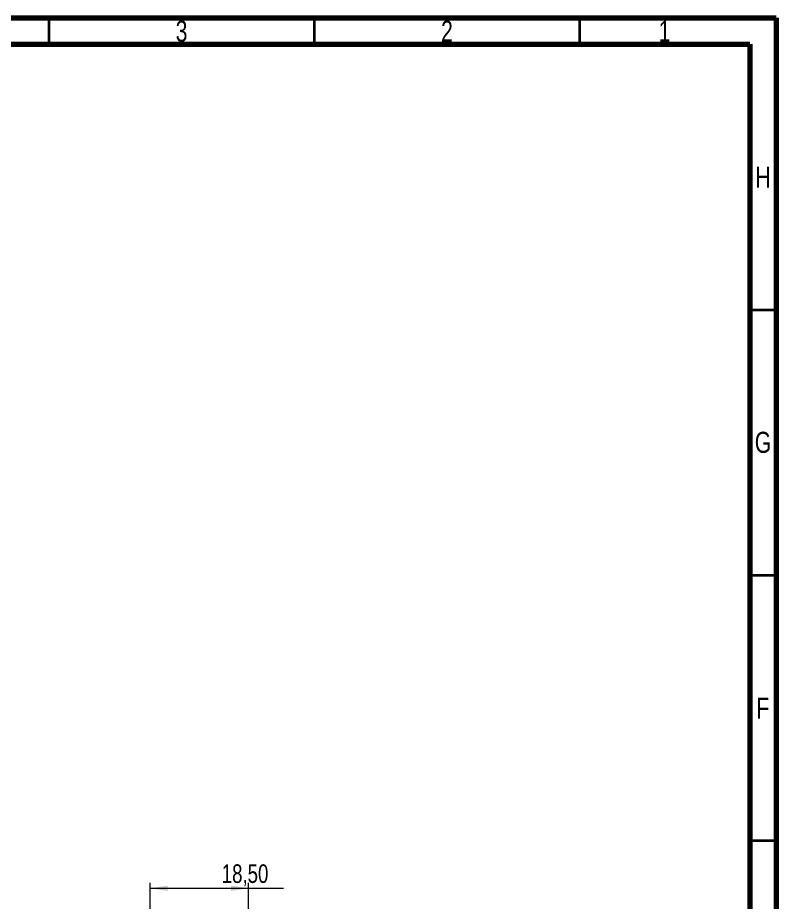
# Model space of a CAD drawing. Header units: millimetres. Extents: x 15 to 589, y 5 to 415.
# Drawn here: x 446.1 to 589, y 248.4 to 415 of the extents above; entities that cross this region are included whole.
import ezdxf

# ---------------------------------------------------------------- set-up
doc = ezdxf.new("R2010")
doc.units = ezdxf.units.MM
doc.styles.add('SLDTEXTSTYLE0', font='TXT', dxfattribs={"width": 0.75})
doc.dimstyles.new('SLDDIMSTYLE0', dxfattribs={"dimtxt": 3.5, "dimasz": 3.302, "dimexe": 0, "dimexo": 0.0625, "dimgap": 0.875, "dimtad": 1, "dimrnd": 1e-09, "dimzin": 12, "dimdsep": 46, "dimtxsty": 'SLDTEXTSTYLE0', "dimsah": 1, "dimcen": 0.09, "dimadec": 0, "dimazin": 3, "dimtfac": 1, "dimtofl": 0, "dimtmove": 0, "dimatfit": 3, "dimfxl": 1, "dimfrac": 2, "dimtolj": 1, "dimtzin": 12, "dimarcsym": 0})

# ---------------------------------------------------------------- blocks, each defined once
blk = doc.blocks.new('_D_8')
at = {"color": 7, "linetype": 'Continuous', "lineweight": 0}
for p, q in [((471.06, 220.37), (471.06, 252.01)), ((489.56, 220.37), (489.56, 252.01)), ((471.06, 251.01), (489.56, 251.01)), ((489.56, 251.01), (496.17, 251.01))]:
    blk.add_line(p, q, dxfattribs=at)
at = {"color": 7, "linetype": 'Continuous', "lineweight": 18}
for points in [[(471.06, 251.01), (474.36, 250.5), (474.36, 251.52)], [(489.56, 251.01), (486.25, 251.52), (486.25, 250.5)]]:
    blk.add_solid(points, dxfattribs=at)
at = {"color": 7, "linetype": 'Continuous', "lineweight": 18, "insert": (484.53, 255.52), "char_height": 3.5, "attachment_point": 1, "style": 'SLDTEXTSTYLE0'}
blk.add_mtext('18,50', dxfattribs=at)

msp = doc.modelspace()

# ---------------------------------------------------------------- linework, layer by layer
at = {"color": 7, "linetype": 'Continuous', "lineweight": 70}
for p, q in [((15, 415), (589, 415)), ((589, 415), (589, 5)), ((20, 410), (584, 410)), ((584, 410), (584, 10))]:
    msp.add_line(p, q, dxfattribs=at)
at = {"color": 7, "linetype": 'Continuous', "lineweight": 35}
for p, q in [((452, 410), (452, 415)), ((502, 410), (502, 415)), ((552, 410), (552, 415)), ((584, 360), (589, 360)), ((584, 310), (589, 310)), ((584, 260), (589, 260))]:
    msp.add_line(p, q, dxfattribs=at)

# ---------------------------------------------------------------- texts
at = {"color": 7, "linetype": 'Continuous', "lineweight": 0, "char_height": 3.96875, "attachment_point": 2, "style": 'SLDTEXTSTYLE0'}
for s, insert in [('3', (476.96004, 414.44577)), ('2', (526.96004, 414.44577)), ('1', (567.96004, 414.44577)), ('H', (586.49035, 386.94577)), ('G', (586.48668, 337.00253)), ('F', (586.45774, 286.94577))]:
    msp.add_mtext(s, dxfattribs=dict(at, insert=insert))

# ---------------------------------------------------------------- dimensions: what is measured, and where the dimension line sits
at = {"color": 7, "linetype": 'Continuous', "lineweight": 18}
dim = msp.add_linear_dim(base=(489.55514, 253.78956), p1=(471.05514, 219.3693), p2=(489.55514, 219.3693), dimstyle='SLDDIMSTYLE0', dxfattribs=at)
dim.commit()
dim.dimension.update_dxf_attribs({"geometry": '_D_8', "text_midpoint": (490.34854, 253.78956), "dimtype": 160})

doc.saveas('drawing.dxf')
